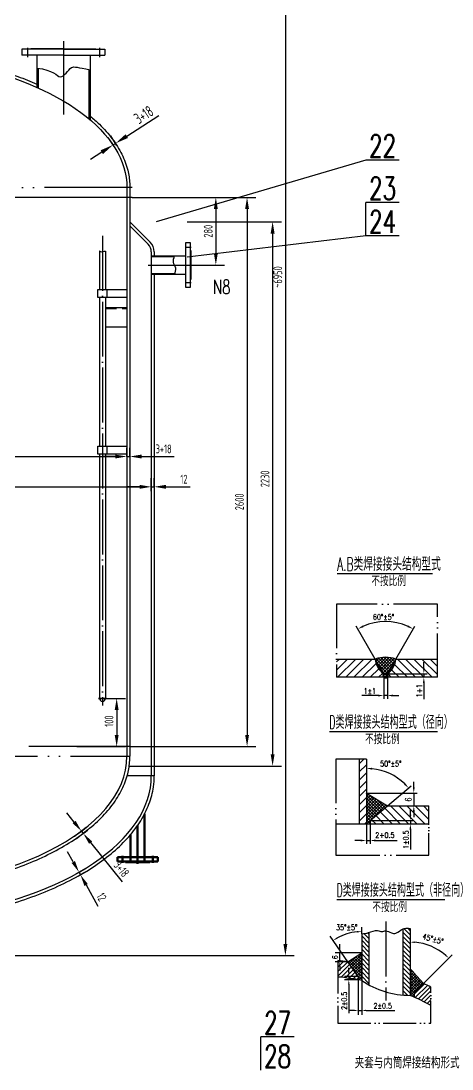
# Model space of a CAD drawing. Header units: millimetres. Extents: x 0 to 7128, y 0 to 10092.
# Drawn here: x 2949 to 4714, y 3464 to 7758 of the extents above; entities that cross this region are included whole.
import ezdxf
from ezdxf.enums import TextEntityAlignment as Align

# ---------------------------------------------------------------- set-up
doc = ezdxf.new("R2010")
doc.units = ezdxf.units.MM
doc.header["$LTSCALE"] = 360
doc.header["$MEASUREMENT"] = 0
for name, pattern in [('ACAD_ISO10W100', [18.7, 12, -3, 0.7, -3]), ('CENTER', [2, 1.25, -0.25, 0.25, -0.25]), ('CENTER1', [0.75, 0.625, -0.0625, 0, -0.0625]), ('CENTER3', [0.375, 0.3125, -0.03125, 0, -0.03125]), ('DIVIDE1', [0.6875, 0.5, -0.0625, 0, -0.0625, 0, -0.0625]), ('DIVIDE2', [0.34375, 0.25, -0.03125, 0, -0.03125, 0, -0.03125]), ('DIVIDEX2', [1.375, 1, -0.125, 0, -0.125, 0, -0.125]), ('HIDDEN2', [0.1875, 0.125, -0.0625])]:
    doc.linetypes.add(name, pattern=pattern)
doc.layers.get('0').update_dxf_attribs({"linetype": 'CONTINUOUS', "lineweight": 25})
doc.layers.get('Defpoints').update_dxf_attribs({"linetype": 'CONTINUOUS'})
doc.layers.add('1轮廓实线层', color=7, linetype='CONTINUOUS')
doc.layers.add('3中心线层', color=1, linetype='CENTER')
for name, color, linetype, lineweight in [('A', 2, 'CONTINUOUS', 50), ('B', 7, 'CONTINUOUS', 25), ('C', 1, 'CENTER', 25), ('C1', 1, 'CENTER1', 25), ('C3', 1, 'CENTER3', 25), ('D', 4, 'DIVIDEX2', 25), ('D1', 4, 'DIVIDE1', 25), ('D2', 4, 'DIVIDE2', 25), ('E2', 3, 'HIDDEN2', 25)]:
    doc.layers.add(name, color=color, linetype=linetype, lineweight=lineweight)
doc.styles.add('HZ', font='ROMANS.SHX', dxfattribs={"width": 0.7, "bigfont": 'hztxt.shx'})
doc.styles.get("Standard").update_dxf_attribs({"font": 'isocp.shx', "width": 0.707, "bigfont": 'hztxt.shx'})
doc.dimstyles.new('STANDARD_WS$0', dxfattribs={"dimtxt": 2.5, "dimasz": 2.5, "dimexe": 1.25, "dimexo": 0.625, "dimtad": 1, "dimdec": 4, "dimdsep": 46, "dimtxsty": 'Standard', "dimcen": 2.5, "dimadec": 0, "dimazin": 0, "dimtfac": 1, "dimtdec": 4, "dimtmove": 0, "dimatfit": 0, "dimfxl": 1, "dimtolj": 1, "dimtzin": 0, "dimarcsym": 0})

# ---------------------------------------------------------------- blocks, each defined once
blk = doc.blocks.new('*D3')
at = {"layer": 'B', "lineweight": -2}
for p, q in [((1182.7, 6055.8), (1182.7, 5937.7)), ((3382.7, 6055.8), (3382.7, 5937.7)), ((1230.7, 5973.7), (3334.7, 5973.7))]:
    blk.add_line(p, q, dxfattribs=at)
at = {"layer": 'B'}
for points in [[(1230.7, 5981.7), (1230.7, 5965.7), (1182.7, 5973.7)], [(3334.7, 5981.7), (3334.7, 5965.7), (3382.7, 5973.7)]]:
    blk.add_solid(points, dxfattribs=at)
at = {"layer": 'Defpoints', "color": 0}
for p in [(1182.7, 6055.8), (3382.7, 6055.8), (3382.7, 5973.7)]:
    blk.add_point(p, dxfattribs=at)
at = {"layer": 'B', "lineweight": -2, "insert": (2554.8, 6004.9), "char_height": 36, "attachment_point": 5}
blk.add_mtext('\\A1;%%C2600', dxfattribs=at)
blk = doc.blocks.new('*D4')
at = {"layer": 'B', "lineweight": -2}
for p, q in [((3334.7, 5973.7), (3286.7, 5973.7)), ((3382.7, 5973.7), (3382.7, 6009.7)), ((3382.7, 5973.7), (3394.7, 5973.7)), ((3394.7, 5973.7), (3394.7, 6009.7)), ((3442.7, 5973.7), (3575.7, 5973.7))]:
    blk.add_line(p, q, dxfattribs=at)
at = {"layer": 'B'}
for points in [[(3334.7, 5981.7), (3334.7, 5965.7), (3382.7, 5973.7)], [(3442.7, 5981.7), (3442.7, 5965.7), (3394.7, 5973.7)]]:
    blk.add_solid(points, dxfattribs=at)
at = {"layer": 'Defpoints', "color": 0}
for p in [(3382.7, 5973.7), (3394.7, 5973.7), (3394.7, 5973.7)]:
    blk.add_point(p, dxfattribs=at)
at = {"layer": 'B', "lineweight": -2, "insert": (3533.2, 6004.9), "char_height": 36, "attachment_point": 5}
blk.add_mtext('\\A1;3+18', dxfattribs=at)
blk = doc.blocks.new('*D5')
at = {"layer": 'B', "lineweight": -2}
for p, q in [((3404.7, 7035.4), (3910.9, 7035.4)), ((3874.9, 6987.4), (3874.9, 4833.4)), ((3394.7, 4785.4), (3910.9, 4785.4))]:
    blk.add_line(p, q, dxfattribs=at)
at = {"layer": 'B'}
for points in [[(3866.9, 6987.4), (3882.9, 6987.4), (3874.9, 7035.4)], [(3866.9, 4833.4), (3882.9, 4833.4), (3874.9, 4785.4)]]:
    blk.add_solid(points, dxfattribs=at)
at = {"layer": 'Defpoints', "color": 0}
for p in [(3404.7, 7035.4), (3394.7, 4785.4), (3874.9, 4785.4)]:
    blk.add_point(p, dxfattribs=at)
at = {"layer": 'B', "lineweight": -2, "insert": (3843.7, 5788), "char_height": 36, "attachment_point": 5, "rotation": 90}
blk.add_mtext('\\A1;2600', dxfattribs=at)
blk = doc.blocks.new('*D6')
at = {"layer": 'B', "lineweight": -2}
for p, q in [((1082.7, 5832.2), (1082.7, 5885.6)), ((3482.7, 5832.2), (3482.7, 5885.6)), ((1130.7, 5849.6), (3434.7, 5849.6))]:
    blk.add_line(p, q, dxfattribs=at)
at = {"layer": 'B'}
for points in [[(1130.7, 5857.6), (1130.7, 5841.6), (1082.7, 5849.6)], [(3434.7, 5857.6), (3434.7, 5841.6), (3482.7, 5849.6)]]:
    blk.add_solid(points, dxfattribs=at)
at = {"layer": 'Defpoints', "color": 0}
for p in [(3482.7, 5849.6), (1082.7, 5832.2), (3482.7, 5832.2)]:
    blk.add_point(p, dxfattribs=at)
at = {"layer": 'B', "lineweight": -2, "insert": (2550.7, 5880.8), "char_height": 36, "attachment_point": 5}
blk.add_mtext('\\A1;%%C2800', dxfattribs=at)
blk = doc.blocks.new('*D7')
at = {"layer": 'B', "lineweight": -2}
for p, q in [((3482.7, 5849.6), (3482.7, 5885.6)), ((3494.7, 5849.6), (3494.7, 5885.6)), ((3434.7, 5849.6), (3386.7, 5849.6)), ((3482.7, 5849.6), (3494.7, 5849.6)), ((3542.7, 5849.6), (3641.6, 5849.6))]:
    blk.add_line(p, q, dxfattribs=at)
at = {"layer": 'B'}
for points in [[(3434.7, 5857.6), (3434.7, 5841.6), (3482.7, 5849.6)], [(3542.7, 5857.6), (3542.7, 5841.6), (3494.7, 5849.6)]]:
    blk.add_solid(points, dxfattribs=at)
at = {"layer": 'Defpoints', "color": 0}
for p in [(3482.7, 5849.6), (3494.7, 5849.6), (3494.7, 5849.6)]:
    blk.add_point(p, dxfattribs=at)
at = {"layer": 'B', "lineweight": -2, "insert": (3616.1, 5880.8), "char_height": 36, "attachment_point": 5}
blk.add_mtext('\\A1;12', dxfattribs=at)
blk = doc.blocks.new('*D19')
at = {"layer": 'B', "lineweight": -2}
for p, q in [((3266.7, 4982.8), (3376.8, 4982.8)), ((3340.8, 4934.8), (3340.8, 4833)), ((3177.8, 4785), (3376.8, 4785))]:
    blk.add_line(p, q, dxfattribs=at)
at = {"layer": 'B'}
for points in [[(3332.8, 4934.8), (3348.8, 4934.8), (3340.8, 4982.8)], [(3332.8, 4833), (3348.8, 4833), (3340.8, 4785)]]:
    blk.add_solid(points, dxfattribs=at)
at = {"layer": 'Defpoints', "color": 0}
for p in [(3266.7, 4982.8), (3177.8, 4785), (3340.8, 4785)]:
    blk.add_point(p, dxfattribs=at)
at = {"layer": 'B', "lineweight": -2, "insert": (3309.6, 4889.7), "char_height": 36, "attachment_point": 5, "rotation": 90}
blk.add_mtext('\\A1;100', dxfattribs=at)
blk = doc.blocks.new('*D20')
at = {"layer": 'B', "lineweight": -2}
for p, q in [((2326, 9486.7), (4067.9, 9486.7)), ((4031.9, 9438.7), (4031.9, 3976.7)), ((1902.7, 3928.7), (4067.9, 3928.7))]:
    blk.add_line(p, q, dxfattribs=at)
at = {"layer": 'B'}
for points in [[(4023.9, 9438.7), (4039.9, 9438.7), (4031.9, 9486.7)], [(4023.9, 3976.7), (4039.9, 3976.7), (4031.9, 3928.7)]]:
    blk.add_solid(points, dxfattribs=at)
at = {"layer": 'Defpoints', "color": 0}
for p in [(2326, 9486.7), (1902.7, 3928.7), (4031.9, 3928.7)]:
    blk.add_point(p, dxfattribs=at)
at = {"layer": 'B', "lineweight": -2, "insert": (4000.7, 6709.2), "char_height": 36, "attachment_point": 5, "rotation": 90}
blk.add_mtext('\\A1;~6950', dxfattribs=at)
blk = doc.blocks.new('*D36')
at = {"layer": 'B', "lineweight": -2}
for p, q in [((3404.7, 7035.4), (3782.9, 7035.4)), ((3746.9, 6987.4), (3746.9, 6806.1)), ((3647.7, 6758.1), (3782.9, 6758.1))]:
    blk.add_line(p, q, dxfattribs=at)
at = {"layer": 'B'}
for points in [[(3738.9, 6987.4), (3754.9, 6987.4), (3746.9, 7035.4)], [(3738.9, 6806.1), (3754.9, 6806.1), (3746.9, 6758.1)]]:
    blk.add_solid(points, dxfattribs=at)
at = {"layer": 'Defpoints', "color": 0}
for p in [(3404.7, 7035.4), (3647.7, 6758.1), (3746.9, 6758.1)]:
    blk.add_point(p, dxfattribs=at)
at = {"layer": 'B', "lineweight": -2, "insert": (3715.7, 6896.8), "char_height": 36, "attachment_point": 5, "rotation": 90}
blk.add_mtext('\\A1;280{}{}', dxfattribs=at)
blk = doc.blocks.new('*D38')
at = {"layer": 'B', "lineweight": -2}
for p, q in [((3629.1, 6935.4), (4015.5, 6935.4)), ((3979.5, 6887.4), (3979.5, 4753.4)), ((3494.7, 4705.4), (4015.5, 4705.4))]:
    blk.add_line(p, q, dxfattribs=at)
at = {"layer": 'B'}
for points in [[(3971.5, 6887.4), (3987.5, 6887.4), (3979.5, 6935.4)], [(3971.5, 4753.4), (3987.5, 4753.4), (3979.5, 4705.4)]]:
    blk.add_solid(points, dxfattribs=at)
at = {"layer": 'Defpoints', "color": 0}
for p in [(3629.1, 6935.4), (3494.7, 4705.4), (3979.5, 4705.4)]:
    blk.add_point(p, dxfattribs=at)
at = {"layer": 'B', "lineweight": -2, "insert": (3948.3, 5882.1), "char_height": 36, "attachment_point": 5, "rotation": 90}
blk.add_mtext('\\A1;2230', dxfattribs=at)
blk = doc.blocks.new('*D44')
at = {"layer": 'B', "lineweight": -2}
for p, q in [((3382.1, 7286.5), (3513.6, 7370.8)), ((3330.1, 7243.5), (3306.3, 7280.6)), ((3340.2, 7250), (3316.4, 7287.1)), ((3279.5, 7220.6), (3233.2, 7190.9)), ((3325.8, 7250.3), (3335.9, 7256.8))]:
    blk.add_line(p, q, dxfattribs=at)
at = {"layer": 'B'}
for points in [[(3377.2, 7294.2), (3387.1, 7278.8), (3335.9, 7256.8)], [(3274.5, 7228.3), (3284.4, 7212.9), (3325.8, 7250.3)]]:
    blk.add_solid(points, dxfattribs=at)
at = {"layer": 'Defpoints', "color": 0}
for p in [(3330.1, 7243.5), (3335.9, 7256.8), (3340.2, 7250)]:
    blk.add_point(p, dxfattribs=at)
at = {"layer": 'B', "lineweight": -2, "insert": (3451.5, 7374), "char_height": 46, "attachment_point": 5, "rotation": 32.6954}
blk.add_mtext('\\A1;3+18', dxfattribs=at)
blk = doc.blocks.new('*D45')
at = {"layer": 'B', "lineweight": -2}
for p, q in [((3166.5, 4476.2), (3136.5, 4513.7)), ((3215.4, 4453.9), (3168.3, 4416.2)), ((3222.9, 4444.5), (3175.8, 4406.8)), ((3196.4, 4438.7), (3203.9, 4429.3)), ((3233.9, 4391.8), (3362.6, 4230.9))]:
    blk.add_line(p, q, dxfattribs=at)
at = {"layer": 'B'}
for points in [[(3172.7, 4481.2), (3160.2, 4471.2), (3196.4, 4438.7)], [(3240.2, 4396.8), (3227.7, 4386.8), (3203.9, 4429.3)]]:
    blk.add_solid(points, dxfattribs=at)
at = {"layer": 'Defpoints', "color": 0}
for p in [(3203.9, 4429.3), (3215.4, 4453.9), (3222.9, 4444.5)]:
    blk.add_point(p, dxfattribs=at)
at = {"layer": 'B', "lineweight": -2, "insert": (3360.4, 4283.6), "char_height": 36, "attachment_point": 5, "rotation": 308.6504}
blk.add_mtext('\\A1;3+18', dxfattribs=at)
blk = doc.blocks.new('*D46')
at = {"layer": 'B', "lineweight": -2}
for p, q in [((3163, 4312.5), (3139.6, 4354.4)), ((3176.8, 4265.3), (3217.8, 4288.2)), ((3182.7, 4254.8), (3223.7, 4277.7)), ((3186.4, 4270.6), (3192.2, 4260.1)), ((3215.7, 4218.2), (3263.8, 4131.9))]:
    blk.add_line(p, q, dxfattribs=at)
at = {"layer": 'B'}
for points in [[(3170, 4316.4), (3156, 4308.6), (3186.4, 4270.6)], [(3222.6, 4222.1), (3208.7, 4214.3), (3192.2, 4260.1)]]:
    blk.add_solid(points, dxfattribs=at)
at = {"layer": 'Defpoints', "color": 0}
for p in [(3176.8, 4265.3), (3182.7, 4254.8), (3192.2, 4260.1)]:
    blk.add_point(p, dxfattribs=at)
at = {"layer": 'B', "lineweight": -2, "insert": (3278.7, 4169.3), "char_height": 36, "attachment_point": 5, "rotation": 299.1855}
blk.add_mtext('\\A1;12', dxfattribs=at)

msp = doc.modelspace()

# ---------------------------------------------------------------- hatches: boundary and pattern name
at = {"layer": 'B', "lineweight": -2}
h = msp.add_hatch(dxfattribs=at)
h.set_pattern_fill('ANSI31', color=0, scale=104, angle=90, style=0)
h.set_pattern_definition([(135, (2264.077, 3406.093), (-9.19239, -9.19239), [])])
edge = h.paths.add_edge_path()
edge.add_arc((4540.831, 4111.276), 345.361, 235.325894, 241.170449)
edge.add_line((4374.296, 3808.72), (4374.296, 4023.826))
edge.add_spline(control_points=[(4374.296, 4023.826), (4373.616, 4023.613), (4363.665, 4020.587), (4353.667, 4019.318), (4344.352, 4018.135)], knot_values=[0, 0, 0, 0, 1.59965618, 23.41605251, 23.41605251, 23.41605251, 23.41605251], degree=3, periodic=0)
edge.add_line((4344.352, 4018.135), (4344.352, 3827.251))
edge = h.paths.add_edge_path()
edge.add_spline(control_points=[(4542.926, 4040.301), (4538.753, 4040.605), (4529.015, 4041.01), (4518.671, 4040.324), (4513.291, 4038.173), (4512.982, 4038.044)], knot_values=[135.92297901, 135.92297901, 135.92297901, 135.92297901, 145.58237761, 158.31802621, 159.09872056, 159.09872056, 159.09872056, 159.09872056], degree=3, periodic=0)
edge.add_line((4512.982, 4038.044), (4512.982, 3767.04))
edge.add_arc((4540.831, 4111.276), 345.361, 265.374828, 270.34753)
edge.add_line((4542.926, 3765.921), (4542.926, 4040.301))
h = msp.add_hatch(dxfattribs=at)
h.set_pattern_fill('ANSI31', color=0, scale=104, style=0)
h.set_pattern_definition([(45, (2264.077, 3406.093), (-9.19239, 9.19239), [])])
h.paths.add_polyline_path([(4247.17, 3841.163, -0.0216416), (4330.648, 3829.822), (4330.648, 3843.046), (4287.986, 3903.975, 0.00986241), (4247.17, 3908.299)])
h.paths.add_polyline_path([(4558.914, 3776.192), (4558.914, 3758.868, -0.01992986), (4628.288, 3724.126), (4628.288, 3799.767, 0.00823325), (4597.472, 3814.75)])
h = msp.add_hatch(dxfattribs=at)
h.set_pattern_fill('ANSI37', color=0, scale=65, style=0)
h.set_pattern_definition([(45, (2264.077, 3406.093), (-5.745243, 5.745243), []), (135, (2264.077, 3406.093), (-5.745243, -5.745243), [])])
h.paths.add_polyline_path([(4330.648, 3843.046), (4330.648, 3829.822, -0.00358022), (4344.352, 3827.251), (4344.352, 3939.849), (4287.986, 3903.975)])
h.paths.add_polyline_path([(4542.926, 3765.921, -0.00448703), (4558.914, 3758.868), (4558.914, 3776.192), (4597.472, 3814.75), (4542.926, 3874.802)])

# ---------------------------------------------------------------- linework, layer by layer
at = {"color": 0, "linetype": 'ByBlock', "lineweight": -2}
for p, q in [((4400.052, 5143.8), (4321.832, 5279.281)), ((4484.052, 5143.8), (4562.272, 5279.281)), ((4599.025, 5107.36), (4599.025, 5130.719)), ((4434.577, 5069.051), (4434.577, 4980.287)), ((4449.527, 5084.001), (4613.041, 5084.001)), ((4449.527, 5069.051), (4449.527, 4980.287)), ((4599.025, 5069.051), (4585.01, 5069.051)), ((4599.025, 5084.001), (4599.025, 5069.051)), ((4599.025, 5045.692), (4599.025, 4979.353)), ((4411.218, 4994.302), (4344.879, 4994.302)), ((4449.527, 4994.302), (4434.577, 4994.302)), ((4472.886, 4994.302), (4496.245, 4994.302)), ((4557.817, 4618.128), (4557.817, 4641.487)), ((4363.695, 4594.769), (4571.832, 4594.769)), ((4449.91, 4542.445), (4547.362, 4624.217)), ((4557.817, 4594.769), (4557.817, 4542.445)), ((4449.91, 4542.445), (4571.832, 4542.445)), ((4543.866, 4506.005), (4543.866, 4529.364)), ((4557.817, 4519.086), (4557.817, 4495.727)), ((4363.695, 4467.696), (4363.695, 4386.406)), ((4378.644, 4482.646), (4554.303, 4482.646)), ((4378.644, 4467.696), (4378.644, 4386.406)), ((4540.375, 4467.696), (4516.152, 4467.696)), ((4543.866, 4482.646), (4543.866, 4467.696)), ((4543.866, 4444.337), (4543.866, 4363.507)), ((4340.336, 4400.422), (4316.976, 4400.422)), ((4363.695, 4400.422), (4378.644, 4400.422)), ((4402.003, 4400.422), (4489.293, 4400.422)), ((4344.352, 4018.135), (4344.352, 4045.991)), ((4254.273, 3957.849), (4254.273, 3975.849)), ((4344.352, 3939.849), (4236.273, 3939.849)), ((4254.273, 3903.985), (4254.273, 3939.849)), ((4597.472, 3814.75), (4714.498, 3931.776)), ((4287.905, 3903.985), (4236.273, 3903.985)), ((4254.273, 3885.985), (4254.273, 3867.985)), ((4291.605, 3861.046), (4291.605, 3879.046)), ((4330.648, 3843.046), (4273.605, 3843.046)), ((4330.648, 3829.822), (4273.605, 3829.822)), ((4291.605, 3843.046), (4291.605, 3829.822)), ((4330.648, 3829.822), (4330.648, 3686.113)), ((4344.352, 3829.822), (4344.352, 3686.113)), ((4291.605, 3811.822), (4291.605, 3693.488)), ((4312.648, 3704.113), (4294.648, 3704.113)), ((4330.648, 3704.113), (4344.352, 3704.113)), ((4362.352, 3704.113), (4480.686, 3704.113))]:
    msp.add_line(p, q, dxfattribs=at)
at = {"color": 0, "lineweight": -2}
for p, q in [((4241.366, 5098.59), (4286.575, 5143.8)), ((4241.366, 5132.154), (4253.012, 5143.8)), ((4245.39, 5069.051), (4320.139, 5143.8)), ((4278.953, 5069.051), (4353.702, 5143.8)), ((4312.516, 5069.051), (4387.265, 5143.8)), ((4346.079, 5069.051), (4403.212, 5126.183)), ((4531.867, 5069.051), (4479.343, 5121.575)), ((4565.43, 5069.051), (4490.681, 5143.8)), ((4598.993, 5069.051), (4524.244, 5143.8)), ((4632.557, 5069.051), (4557.808, 5143.8)), ((4654.836, 5080.335), (4591.371, 5143.8)), ((4654.836, 5113.898), (4624.934, 5143.8)), ((4379.643, 5069.051), (4414.253, 5103.662)), ((4413.206, 5069.051), (4430.814, 5086.66)), ((4464.74, 5069.051), (4449.624, 5084.168)), ((4498.304, 5069.051), (4467.202, 5100.153)), ((4333.795, 4714.688), (4352.965, 4733.859)), ((4333.795, 4681.125), (4363.695, 4711.025)), ((4333.795, 4647.562), (4363.695, 4677.462)), ((4333.795, 4613.999), (4363.695, 4643.898)), ((4333.795, 4580.435), (4363.695, 4610.335)), ((4333.795, 4546.872), (4363.695, 4576.772)), ((4333.795, 4513.309), (4363.695, 4543.209)), ((4333.795, 4479.746), (4363.695, 4509.645)), ((4378.644, 4482.646), (4449.91, 4542.445)), ((4470.377, 4467.696), (4420.395, 4517.678)), ((4503.941, 4467.696), (4438.645, 4532.992)), ((4537.504, 4467.696), (4462.755, 4542.445)), ((4571.067, 4467.696), (4496.318, 4542.445)), ((4604.63, 4467.696), (4529.881, 4542.445)), ((4619.609, 4486.28), (4563.445, 4542.445)), ((4619.609, 4519.843), (4597.008, 4542.445)), ((4355.308, 4467.696), (4363.695, 4476.082)), ((4403.251, 4467.696), (4383.895, 4487.052)), ((4436.814, 4467.696), (4402.145, 4502.365))]:
    msp.add_line(p, q, dxfattribs=at)
at = {"color": 0, "linetype": 'ByBlock', "lineweight": -2}
for centre, radius, start, end in [((4442.052, 5071.054), 226.424, 65.913538, 114.086462), ((4363.695, 4470.101), 225.746, 45.931328, 84.068672), ((4344.352, 3823.475), 203.796, 95.264835, 119.735165), ((4542.926, 3760.204), 223.92, 49.791405, 85.208595)]:
    msp.add_arc(centre, radius, start, end, dxfattribs=at)
for points in [[(4351.415, 5274.296), (4347.875, 5281.231), (4328.84, 5267.143)], [(4536.23, 5281.231), (4532.689, 5274.296), (4555.265, 5267.143)], [(4595.132, 5107.36), (4602.918, 5107.36), (4599.025, 5084.001)], [(4595.132, 5045.692), (4602.918, 5045.692), (4599.025, 5069.051)], [(4411.218, 4998.196), (4411.218, 4990.409), (4434.577, 4994.302)], [(4472.886, 4998.196), (4472.886, 4990.409), (4449.527, 4994.302)], [(4386.821, 4690.751), (4387.224, 4698.526), (4363.695, 4695.847)], [(4523.554, 4634.955), (4517.856, 4629.648), (4536.626, 4615.208)], [(4553.924, 4618.128), (4561.71, 4618.128), (4557.817, 4594.769)], [(4553.924, 4519.086), (4561.71, 4519.086), (4557.817, 4542.445)], [(4539.972, 4506.005), (4547.759, 4506.005), (4543.866, 4482.646)], [(4539.972, 4444.337), (4547.759, 4444.337), (4543.866, 4467.696)], [(4340.336, 4404.315), (4340.336, 4396.529), (4363.695, 4400.422)], [(4402.003, 4404.315), (4402.003, 4396.529), (4378.644, 4400.422)], [(4244.941, 3997.801), (4241.601, 4003.072), (4227.46, 3990.415)], [(4325.509, 4029.528), (4325.796, 4023.295), (4344.352, 4027.271)], [(4251.273, 3957.849), (4257.273, 3957.849), (4254.273, 3939.849)], [(4561.499, 3980.224), (4561.76, 3986.458), (4542.926, 3984.123)], [(4689.594, 3933.507), (4685.37, 3928.915), (4701.261, 3918.539)], [(4251.273, 3885.985), (4257.273, 3885.985), (4254.273, 3903.985)], [(4288.605, 3861.046), (4294.605, 3861.046), (4291.605, 3843.046)], [(4288.605, 3811.822), (4294.605, 3811.822), (4291.605, 3829.822)], [(4312.648, 3707.113), (4312.648, 3701.113), (4330.648, 3704.113)], [(4362.352, 3707.113), (4362.352, 3701.113), (4344.352, 3704.113)]]:
    msp.add_solid(points, dxfattribs=at)
at = {"layer": '1轮廓实线层', "color": 0, "lineweight": -2}
msp.add_open_spline([(3013.218, 7564.667), (3081.105, 7559.073), (3111.25, 7500.194), (3153.179, 7581.991), (3179.847, 7567.354), (3232.218, 7558.542)], degree=3, knots=[25.97300408, 25.97300408, 25.97300408, 25.97300408, 70.52911012, 119.21817751, 157.23470615, 157.23470615, 157.23470615, 157.23470615], dxfattribs=at)
at = {"layer": '3中心线层', "color": 0, "lineweight": -2}
for p, q in [((2975.218, 7647.571), (2975.218, 7610.047)), ((3122.718, 7675.765), (3122.718, 7375.487)), ((3270.218, 7647.571), (3270.218, 7610.047))]:
    msp.add_line(p, q, dxfattribs=at)
at = {"layer": 'A', "color": 0, "lineweight": -2}
for p, q in [((2989.718, 7644.459), (2989.718, 7642.459)), ((3122.718, 7644.459), (2989.718, 7644.459)), ((3122.718, 7644.459), (2989.718, 7644.459)), ((3122.718, 7644.459), (3255.718, 7644.459)), ((3255.718, 7644.459), (3255.718, 7642.459)), ((2952.718, 7642.459), (2952.718, 7618.459)), ((3122.718, 7642.459), (2952.718, 7642.459)), ((3122.718, 7618.459), (2952.718, 7618.459)), ((3013.218, 7618.459), (3013.218, 7486.651)), ((3122.718, 7642.459), (3292.718, 7642.459)), ((3122.718, 7618.459), (3292.718, 7618.459)), ((3232.218, 7618.459), (3232.218, 7353.134)), ((3292.718, 7642.459), (3292.718, 7618.459)), ((3019.218, 7564.167), (3019.218, 7483.967)), ((3226.218, 7559.571), (3226.218, 7358.2)), ((3382.718, 7075.442), (3382.718, 6972.94)), ((3394.718, 7075.442), (3394.718, 6972.94)), ((3404.718, 7035.442), (2347.718, 7035.442)), ((3382.718, 6972.94), (3382.718, 4745.442)), ((3394.718, 6972.94), (3394.718, 4745.442)), ((3394.718, 6935.442), (3478.023, 6852.137)), ((3394.718, 6918.472), (3469.538, 6843.652)), ((3624.718, 6850.632), (3641.718, 6850.632)), ((3624.718, 6665.632), (3624.718, 6850.632)), ((3641.718, 6850.632), (3641.718, 6665.632)), ((3270.218, 6816.148), (3270.218, 6658.019)), ((3295.218, 6814.779), (3295.218, 6658.019)), ((3482.718, 6811.832), (3482.718, 6299.053)), ((3482.718, 6796.132), (3624.718, 6796.132)), ((3482.718, 6792.632), (3576.888, 6792.632)), ((3494.718, 6811.832), (3494.718, 6796.132)), ((3641.718, 6817.132), (3644.718, 6817.132)), ((3644.718, 6817.132), (3644.718, 6699.132)), ((3482.718, 6723.632), (3579.246, 6723.632)), ((3624.718, 6720.132), (3482.718, 6720.132)), ((3494.718, 6720.132), (3494.718, 6403.442)), ((3644.718, 6699.132), (3641.718, 6699.132)), ((3264.083, 6658.019), (3382.718, 6658.019)), ((3264.083, 6625.275), (3264.083, 6658.019)), ((3300.248, 6658.019), (3300.248, 6625.275)), ((3382.718, 6658.019), (3382.718, 6625.275)), ((3641.718, 6665.632), (3624.718, 6665.632)), ((3382.718, 6625.275), (3264.083, 6625.275)), ((3270.218, 6625.275), (3270.218, 6016.472)), ((3295.218, 6625.275), (3295.218, 6016.472)), ((3295.218, 6584.94), (3382.718, 6584.94)), ((3295.218, 6504.94), (3382.718, 6504.94)), ((3494.718, 6403.442), (3494.718, 6299.053)), ((3482.718, 6299.053), (3482.718, 5649.053)), ((3494.718, 6299.053), (3494.718, 5753.442)), ((3264.083, 6016.472), (3382.718, 6016.472)), ((3264.083, 5983.728), (3264.083, 6016.472)), ((3300.248, 6016.472), (3300.248, 5983.728)), ((3382.718, 6016.472), (3382.718, 5983.728)), ((3382.718, 5983.728), (3264.083, 5983.728)), ((3270.218, 5983.728), (3270.218, 4982.81)), ((3295.218, 5983.728), (3295.218, 4982.81)), ((3494.718, 5753.442), (3494.718, 4665.442)), ((3482.718, 5649.053), (3482.718, 4665.442)), ((4244.219, 5494.582), (4634.019, 5494.582)), ((4241.366, 5143.8), (4400.052, 5143.8)), ((4434.577, 5084.001), (4400.052, 5143.8)), ((4449.527, 5084.001), (4484.052, 5143.8)), ((4484.052, 5143.8), (4654.836, 5143.8)), ((4654.836, 5069.051), (4241.366, 5069.051)), ((4434.577, 5084.001), (4434.577, 5069.051)), ((4449.527, 5084.001), (4449.527, 5069.051)), ((4212.271, 4846.944), (4655.455, 4846.944)), ((3394.718, 4785.442), (2980.468, 4785.442)), ((4333.795, 4733.859), (4333.795, 4467.696)), ((4363.695, 4733.859), (4363.695, 4467.696)), ((3392.043, 4705.442), (3494.718, 4705.442)), ((4363.695, 4594.769), (4449.91, 4542.445)), ((4449.91, 4542.445), (4619.609, 4542.445)), ((4619.609, 4467.696), (4238.492, 4467.696)), ((4378.644, 4482.646), (4378.644, 4467.696)), ((4242.023, 4158.798), (4685.206, 4158.798)), ((4512.982, 4038.044), (4512.982, 3767.04)), ((4542.926, 4040.301), (4542.926, 3765.921)), ((4344.352, 4018.135), (4344.352, 3827.251)), ((4374.296, 4023.826), (4374.296, 3808.72)), ((4287.986, 3903.975), (4344.352, 3939.849)), ((4330.648, 3843.046), (4287.986, 3903.975)), ((4597.472, 3814.75), (4542.926, 3874.802)), ((4330.648, 3843.046), (4330.648, 3829.822)), ((4597.472, 3814.75), (4558.914, 3776.192)), ((4558.914, 3776.192), (4558.914, 3758.868))]:
    msp.add_line(p, q, dxfattribs=at)
at = {"layer": 'A'}
for p, q in [((3455.021, 4509.446), (3455.021, 4312.279)), ((3398.021, 4425.071), (3398.021, 4312.279)), ((3426.521, 4462.279), (3426.521, 4312.279)), ((3344.021, 4332.279), (3344.021, 4314.279)), ((3344.021, 4332.279), (3509.021, 4332.279)), ((3344.021, 4314.279), (3509.021, 4314.279)), ((3377.021, 4314.279), (3377.021, 4312.279)), ((3377.021, 4312.279), (3476.021, 4312.279)), ((3476.021, 4312.279), (3476.021, 4314.279)), ((3509.021, 4332.279), (3509.021, 4314.279))]:
    msp.add_line(p, q, dxfattribs=at)
at = {"layer": 'A', "color": 1, "linetype": 'ACAD_ISO10W100'}
for p, q in [((3364.021, 4337.279), (3364.021, 4309.279)), ((3426.521, 4338.279), (3426.521, 4304.279)), ((3489.021, 4337.279), (3489.021, 4309.279))]:
    msp.add_line(p, q, dxfattribs=at)
at = {"layer": 'A', "color": 0, "lineweight": -2}
for centre, radius, start, end in [((3437.718, 6811.832), 45, 0, 45), ((3437.718, 6811.832), 57, 0, 45), ((4442.052, 5029.543), 121.732, 69.817022, 110.182978), ((3282.718, 4982.81), 12.5, 180, 0), ((4157.963, 2871.619), 1040.511, 82.821559, 85.081785), ((4157.963, 2871.619), 973.638, 78.963428, 84.743066), ((4540.831, 4111.276), 345.361, 235.325894, 270.34753), ((4157.963, 2871.619), 1040.511, 63.127119, 65.013998), ((4157.963, 2871.619), 973.638, 61.114668, 66.709996)]:
    msp.add_arc(centre, radius, start, end, dxfattribs=at)
at = {"layer": 'A', "color": 0, "lineweight": -2, "extrusion": (0, 0, -1)}
msp.add_ellipse((2282.718, 7075.442), major_axis=(-1100, 0), ratio=0.5, start_param=1.95413441, end_param=3.14159265, dxfattribs=at)
at = {"layer": 'A', "color": 0, "lineweight": -2}
for centre, major_axis, start_param in [((2282.718, 4745.442), (-1100, 0), 0), ((2282.718, 4665.442), (-1200, 0), 1.86430018)]:
    msp.add_ellipse(centre, major_axis=major_axis, ratio=0.5, start_param=start_param, end_param=3.14159265, dxfattribs=at)
for points, knots in [([(2614.218, 7612.02), (2647.351, 7606.816), (2680.001, 7600.832), (2751.625, 7585.754), (2790.267, 7576.261), (2865.121, 7555.084), (2901.332, 7543.4), (2962.683, 7520.971), (2988.426, 7510.649), (3013.218, 7499.768)], [1.875144256, 1.875144256, 1.875144256, 1.875144256, 1.969291914, 1.969291914, 2.085713829, 2.085713829, 2.202135743, 2.202135743, 2.291224681, 2.291224681, 2.291224681, 2.291224681]), ([(3232.218, 7368.817), (3245.546, 7357.772), (3258.13, 7346.481), (3289.823, 7315.574), (3307.504, 7295.549), (3338.183, 7254.466), (3351.181, 7233.407), (3372.253, 7190.524), (3380.327, 7168.699), (3390.365, 7128.596), (3393.169, 7110.391), (3394.556, 7086.583), (3394.718, 7081.013), (3394.718, 7075.442)], [2.598706593, 2.598706593, 2.598706593, 2.598706593, 2.667823401, 2.667823401, 2.784245315, 2.784245315, 2.90066723, 2.90066723, 3.017089144, 3.017089144, 3.112479736, 3.112479736, 3.141592654, 3.141592654, 3.141592654, 3.141592654]), ([(1170.718, 4745.442), (1170.718, 4731.222), (1171.776, 4717.002), (1175.995, 4688.67), (1179.156, 4674.557), (1187.548, 4646.537), (1192.778, 4632.631), (1208.792, 4597.315), (1221.045, 4576.119), (1250.274, 4534.724), (1267.249, 4514.524), (1305.656, 4475.353), (1327.086, 4456.382), (1374.101, 4419.887), (1399.685, 4402.362), (1454.661, 4368.965), (1484.053, 4353.093), (1546.255, 4323.192), (1579.065, 4309.164), (1647.667, 4283.126), (1683.46, 4271.116), (1757.552, 4249.266), (1795.852, 4239.427), (1874.449, 4222.044), (1914.746, 4214.501), (1996.801, 4201.808), (2038.558, 4196.658), (2122.974, 4188.82), (2165.633, 4186.131), (2251.284, 4183.249), (2294.275, 4183.056), (2380.014, 4185.168), (2422.761, 4187.474), (2507.443, 4194.552), (2549.376, 4199.326), (2631.867, 4211.279), (2672.425, 4218.458), (2751.625, 4235.131), (2790.267, 4244.624), (2865.121, 4265.801), (2901.332, 4277.485), (2970.843, 4302.897), (3004.142, 4316.625), (3067.388, 4345.953), (3097.334, 4361.553), (3153.475, 4394.435), (3179.67, 4411.718), (3227.957, 4447.762), (3250.05, 4466.524), (3289.823, 4505.311), (3307.504, 4525.336), (3338.183, 4566.419), (3351.181, 4587.478), (3372.253, 4630.361), (3380.327, 4652.186), (3390.365, 4692.289), (3393.169, 4710.494), (3394.556, 4734.302), (3394.718, 4739.872), (3394.718, 4745.442)], [0, 0, 0, 0, 0.07432107, 0.07432107, 0.14864213, 0.14864213, 0.2229632, 0.2229632, 0.33938511, 0.33938511, 0.45580703, 0.45580703, 0.57222894, 0.57222894, 0.68865086, 0.68865086, 0.80507277, 0.80507277, 0.92149468, 0.92149468, 1.0379166, 1.0379166, 1.15433851, 1.15433851, 1.27076043, 1.27076043, 1.38718234, 1.38718234, 1.50360426, 1.50360426, 1.62002617, 1.62002617, 1.73644809, 1.73644809, 1.85287, 1.85287, 1.96929191, 1.96929191, 2.08571383, 2.08571383, 2.20213574, 2.20213574, 2.31855766, 2.31855766, 2.43497957, 2.43497957, 2.55140149, 2.55140149, 2.6678234, 2.6678234, 2.78424532, 2.78424532, 2.90066723, 2.90066723, 3.01708914, 3.01708914, 3.11247974, 3.11247974, 3.14159265, 3.14159265, 3.14159265, 3.14159265]), ([(2691.218, 4089.084), (2696.093, 4089.961), (2700.958, 4090.854), (2748.751, 4099.804), (2790.785, 4109.072), (2872.504, 4129.947), (2912.188, 4141.554), (2988.701, 4166.965), (3025.529, 4180.768), (3095.86, 4210.405), (3129.363, 4226.237), (3192.617, 4259.744), (3222.368, 4277.418), (3277.737, 4314.403), (3303.356, 4333.713), (3350.125, 4373.753), (3371.276, 4394.483), (3408.817, 4437.13), (3425.208, 4459.048), (3452.97, 4503.819), (3464.342, 4526.674), (3481.848, 4573.017), (3487.981, 4596.507), (3493.617, 4635.198), (3494.718, 4650.32), (3494.718, 4665.442)], [1.91627338, 1.91627338, 1.91627338, 1.91627338, 1.92915447, 1.92915447, 2.04312799, 2.04312799, 2.15710151, 2.15710151, 2.27107502, 2.27107502, 2.38504854, 2.38504854, 2.49902206, 2.49902206, 2.61299558, 2.61299558, 2.7269691, 2.7269691, 2.84094261, 2.84094261, 2.95491613, 2.95491613, 3.06888965, 3.06888965, 3.14159265, 3.14159265, 3.14159265, 3.14159265])]:
    msp.add_open_spline(points, degree=3, knots=knots, dxfattribs=at)
at = {"layer": 'B', "color": 0, "lineweight": -2}
for p, q in [((4361.504, 7188.36), (3502.758, 6934.94)), ((4498.304, 7188.36), (4361.504, 7188.36)), ((4498.304, 7014.854), (4361.504, 7014.854)), ((4361.504, 6878.054), (4361.504, 7014.854)), ((4361.504, 6878.054), (3629.959, 6790.445)), ((4498.304, 6878.054), (4361.504, 6878.054)), ((4400.125, 5143.674), (4400.366, 5143.915)), ((4450.183, 5085.137), (4401.281, 5134.039)), ((4401.582, 5132.544), (4417.891, 5148.853)), ((4457.684, 5090.222), (4403.049, 5144.857)), ((4404.346, 5122.722), (4432.525, 5150.902)), ((4451.356, 5071.378), (4407.399, 5115.335)), ((4408.102, 5113.892), (4445.438, 5151.228)), ((4412.71, 5105.914), (4457.133, 5150.337)), ((4464.041, 5096.451), (4412.787, 5147.705)), ((4418.09, 5098.707), (4467.885, 5148.503)), ((4469.67, 5103.408), (4423.262, 5149.816)), ((4424.203, 5092.235), (4477.859, 5145.89)), ((4431.585, 5074.444), (4479.701, 5122.56)), ((4432.373, 5087.819), (4483.613, 5139.058)), ((4474.544, 5111.121), (4434.617, 5151.048)), ((4478.598, 5119.653), (4447.08, 5151.171)), ((4481.717, 5129.12), (4461.054, 5149.783)), ((4482.431, 5140.992), (4477.39, 5146.033)), ((4443.286, 5066.862), (4431.577, 5078.57)), ((4437.368, 5067.64), (4451.373, 5081.646)), ((4363.695, 4593.252), (4364.638, 4594.196)), ((4363.695, 4580.666), (4372.471, 4589.443)), ((4426.763, 4523.022), (4363.695, 4586.09)), ((4363.695, 4568.08), (4380.304, 4584.689)), ((4363.695, 4555.494), (4388.136, 4579.935)), ((4363.695, 4542.908), (4395.969, 4575.182)), ((4419.919, 4517.279), (4363.695, 4573.504)), ((4363.695, 4530.321), (4403.801, 4570.428)), ((4363.695, 4517.735), (4411.634, 4565.675)), ((4363.695, 4505.149), (4419.467, 4560.921)), ((4413.075, 4511.537), (4363.695, 4560.917)), ((4363.695, 4492.563), (4427.299, 4556.167)), ((4433.606, 4528.764), (4373.633, 4588.737)), ((4440.45, 4534.507), (4405.651, 4569.306)), ((4363.695, 4479.977), (4435.132, 4551.414)), ((4406.232, 4505.794), (4363.695, 4548.331)), ((4399.388, 4500.051), (4363.695, 4535.745)), ((4392.544, 4494.309), (4363.695, 4523.159)), ((4385.701, 4488.566), (4363.695, 4510.572)), ((4380.543, 4484.239), (4442.964, 4546.66)), ((4447.294, 4540.249), (4437.669, 4549.874)), ((4378.857, 4482.824), (4363.695, 4497.986)), ((4378.644, 4470.45), (4363.695, 4485.4)), ((4368.813, 4467.696), (4363.695, 4472.814)), ((4364, 4467.696), (4378.644, 4482.34)), ((4376.586, 4467.696), (4378.644, 4469.754)), ((4287.986, 3903.975), (4215.256, 4007.843)), ((4068.27, 3595.598), (3931.47, 3595.598)), ((3931.47, 3458.798), (3931.47, 3595.598))]:
    msp.add_line(p, q, dxfattribs=at)
for centre, radius, start, end in [((4477.37, 5148.573), 77.465, 183.532617, 236.467383), ((4406.735, 5148.573), 77.465, 303.532617, 356.467383), ((4441.692, 5076.526), 10.32, 133.586782, 226.413218), ((4442.052, 5101.42), 18.955, 246.774687, 293.225313), ((4442.052, 5080.369), 13.564, 236.557584, 303.442416), ((4442.412, 5076.526), 10.32, 313.586782, 46.413218)]:
    msp.add_arc(centre, radius, start, end, dxfattribs=at)
for points in [[(3270.218, 6816.148), (3277.792, 6812.932), (3289.416, 6814.779), (3295.218, 6814.779)], [(3578.051, 6720.132), (3582.548, 6745.638), (3573.69, 6769.976), (3578.051, 6796.132)]]:
    msp.add_spline(points, degree=3, dxfattribs=at)
msp.add_open_spline([(4344.352, 4018.135), (4353.667, 4019.318), (4375.576, 4022.099), (4403.087, 4036.329), (4426.349, 4025.436), (4445.919, 4033.696), (4463.272, 4020.762), (4490.904, 4018.027), (4507.302, 4039.571), (4529.015, 4041.01), (4538.753, 4040.605), (4542.926, 4040.301)], degree=3, knots=[0, 0, 0, 0, 21.81639634, 51.31475234, 65.09028391, 76.93508964, 96.01610083, 110.45311075, 136.70367335, 149.43932196, 159.09872056, 159.09872056, 159.09872056, 159.09872056], dxfattribs=at)
at = {"layer": 'C', "color": 0, "lineweight": -2, "ltscale": 2}
for p, q in [((3645.918, 6830.632), (3622.918, 6830.632)), ((3645.918, 6685.632), (3622.918, 6685.632))]:
    msp.add_line(p, q, dxfattribs=at)
at = {"layer": 'C', "color": 0, "lineweight": -2, "ltscale": 4}
msp.add_line((3470.376, 6758.132), (3647.718, 6758.132), dxfattribs=at)
at = {"layer": 'C1', "color": 0, "lineweight": -2}
for p, q in [((3282.718, 6878.234), (3282.718, 4953.021)), ((4443.639, 4068.833), (4443.639, 3744.777))]:
    msp.add_line(p, q, dxfattribs=at)
at = {"layer": 'C3', "color": 0, "lineweight": -2}
msp.add_line((3298.714, 4982.81), (3266.721, 4982.81), dxfattribs=at)
at = {"layer": 'D', "color": 0, "lineweight": -2}
for p, q in [((3404.718, 7075.442), (2347.718, 7075.442)), ((1170.718, 4745.442), (3394.718, 4745.442)), ((3494.718, 4665.442), (3383.979, 4665.442))]:
    msp.add_line(p, q, dxfattribs=at)
at = {"layer": 'D1', "color": 0, "lineweight": -2}
for p, q in [((4654.836, 5368.97), (4241.366, 5368.97)), ((4241.366, 5368.97), (4241.366, 5069.051)), ((4654.836, 5069.051), (4654.836, 5368.97)), ((4238.492, 4733.859), (4238.492, 4340.623)), ((4363.695, 4733.859), (4238.492, 4733.859)), ((4238.492, 4340.623), (4619.609, 4340.623))]:
    msp.add_line(p, q, dxfattribs=at)
at = {"layer": 'D2', "color": 0, "lineweight": -2}
for p, q in [((4619.609, 4340.623), (4619.609, 4542.445)), ((4628.288, 3652.476), (4628.288, 3799.767))]:
    msp.add_line(p, q, dxfattribs=at)
at = {"layer": 'D2', "color": 0, "lineweight": -2, "ltscale": 1.5}
for p, q in [((4247.17, 3908.299), (4247.17, 3652.476)), ((4247.17, 3652.476), (4628.288, 3652.476))]:
    msp.add_line(p, q, dxfattribs=at)
at = {"layer": 'Defpoints', "color": 0, "linetype": 'ByBlock', "lineweight": -2}
for p in [(4481.371, 5294.039), (4400.052, 5143.8), (4484.052, 5143.8), (4434.577, 5084.001), (4434.577, 5069.051), (4449.527, 5084.001), (4449.527, 5084.001), (4449.527, 5069.051), (4599.025, 5069.051), (4599.025, 5069.051), (4449.527, 4994.302), (4363.695, 4733.859), (4487.744, 4658.709), (4363.695, 4594.769), (4449.91, 4542.445), (4449.91, 4542.445), (4557.817, 4542.445), (4363.695, 4467.696), (4363.695, 4467.696), (4378.644, 4482.646), (4378.644, 4482.646), (4378.644, 4467.696), (4540.375, 4467.696), (4543.866, 4467.696), (4378.644, 4400.422), (4542.926, 4040.301), (4215.256, 4007.843), (4303.141, 4023.061), (4344.352, 4018.135), (4600.88, 3976.494), (4254.273, 3939.849), (4344.352, 3939.849), (4287.905, 3903.985), (4287.986, 3903.975), (4291.605, 3829.822), (4330.648, 3843.046), (4330.648, 3829.822), (4330.648, 3829.822), (4344.352, 3829.822), (4344.352, 3827.251), (4597.472, 3814.75), (4542.926, 3765.921), (4558.914, 3776.192), (4344.352, 3704.113)]:
    msp.add_point(p, dxfattribs=at)
at = {"layer": 'E2', "color": 0, "lineweight": -2}
msp.add_line((3295.218, 6579.94), (3382.718, 6579.94), dxfattribs=at)

# ---------------------------------------------------------------- texts
at = {"color": 0, "lineweight": -2, "style": 'HZ', "width": 0.7}
msp.add_text('N8', height=57.6, dxfattribs=at).set_placement((3771.069, 6668.913), align=Align.MIDDLE)
at = {"color": 0, "linetype": 'ByBlock', "lineweight": -2, "char_height": 22, "attachment_point": 5, "rotation": 90, "style": 'HZ'}
for s, insert in [('\\A1;6', (4235.273, 3921.917)), ('\\A1;2±0.5', (4272.605, 3743.655))]:
    msp.add_mtext(s, dxfattribs=dict(at, insert=insert))
at = {"layer": 'A', "color": 0, "lineweight": -2, "style": 'HZ', "width": 0.7}
for s, p in [('22', (4429.904, 7199.88)), ('23', (4429.904, 7026.374)), ('24', (4429.904, 6889.574)), ('27', (3999.87, 3607.118)), ('28', (3999.87, 3470.318))]:
    msp.add_text(s, height=92.16, dxfattribs=at).set_placement(p, align=Align.CENTER)
for s, p in [('60°±5°', (4390.328, 5304.954)), ('1%%P1', (4352.354, 5001.777)), ('50°±5°', (4420.008, 4703.885)), ('2+0.5', (4399.991, 4411.117))]:
    msp.add_text(s, height=22.4247, dxfattribs=at).set_placement(p)
for s, height, rotation, p in [('1+1', 22.4247, 90, (4591.55, 4986.827)), ('6', 26.162, 90, (4548.473, 4559.886)), ('1%%p0.5', 22.4247, 90, (4536.391, 4366.152)), ('45°±5°', 22.4247, 345, (4591.326, 3997.21))]:
    msp.add_text(s, height=height, rotation=rotation, dxfattribs=at).set_placement(p)
at = {"layer": 'A', "color": 0, "lineweight": -2, "char_height": 22.4247, "attachment_point": 5, "style": 'HZ'}
for s, insert in [('\\A1;35°±5°', (4283.07, 4044.446)), ('\\A1;2±0.5', (4430.519, 3723.113))]:
    msp.add_mtext(s, dxfattribs=dict(at, insert=insert))
at = {"layer": 'B', "color": 0, "lineweight": -2, "style": 'HZ'}
for s, height, width, p in [('A.B类焊接接头结构型式', 54.8159, 0.58, (4244.219, 5505.545)), ('不按比例', 37.44, 0.7, (4384.027, 5443.182)), ('D类焊接接头结构型式（径向）', 54.8159, 0.5, (4212.271, 4857.908)), ('不按比例', 37.44, 0.7, (4358.429, 4795.545)), ('D类焊接接头结构型式（非径向）', 54.8159, 0.5, (4242.023, 4169.761)), ('不按比例', 37.44, 0.7, (4388.18, 4107.398)), ('夹套与内筒焊接结构形式', 46.48389, 0.7, (4315.695, 3466.825))]:
    msp.add_text(s, height=height, dxfattribs=dict(at, width=width)).set_placement(p)

# ---------------------------------------------------------------- dimensions: what is measured, and where the dimension line sits
at = {"layer": 'B', "color": 0, "lineweight": -2}
for base, p1, p2, angle, text, override, picture, middle in [((4031.868, 3928.7), (2326.005, 9486.687), (1902.718, 3928.7), 90, '~6950', {"dimtxt": 36, "dimasz": 48, "dimexe": 36, "dimexo": 0, "dimgap": 13.2, "dimdec": 2, "dimcen": 30, "dimclrd": 256, "dimclre": 256, "dimclrt": 256, "dimadec": 1, "dimazin": 2, "dimtdec": 2, "dimtzin": 8}, '*D20', (4031.868, 6709.194)), ((3874.916, 4785.442), (3404.718, 7035.442), (3394.718, 4785.442), 90, '2600', {"dimtxt": 36, "dimasz": 48, "dimexe": 36, "dimexo": 0, "dimgap": 13.2, "dimdec": 2, "dimcen": 30, "dimclrd": 256, "dimclre": 256, "dimclrt": 256, "dimadec": 1, "dimazin": 2, "dimtdec": 2, "dimtzin": 8}, '*D5', (3874.916, 5787.972)), ((3340.833, 4784.987), (3266.721, 4982.81), (3177.818, 4784.987), 90, '100', {"dimtxt": 36, "dimasz": 48, "dimexe": 36, "dimexo": 0, "dimgap": 13.2, "dimdec": 2, "dimzin": 0, "dimcen": 30, "dimclrd": 256, "dimclre": 256, "dimclrt": 256, "dimadec": 1, "dimazin": 2, "dimtdec": 2, "dimtzin": 8}, '*D19', (3340.833, 4889.667)), ((3203.929, 4429.312), (3215.423, 4453.869), (3222.918, 4444.497), 128.650433, '3+18', {"dimtxt": 36, "dimasz": 48, "dimexe": 36, "dimexo": 0, "dimgap": 13.2, "dimdec": 2, "dimcen": 30, "dimclrd": 256, "dimclre": 256, "dimclrt": 256, "dimadec": 1, "dimazin": 2, "dimtdec": 2, "dimtzin": 8}, '*D45', (3336.081, 4264.067)), ((3192.244, 4260.131), (3176.804, 4265.252), (3182.656, 4254.776), 119.1855, '12', {"dimtxt": 36, "dimasz": 48, "dimexe": 36, "dimexo": 0, "dimgap": 13.2, "dimdec": 2, "dimcen": 30, "dimclrd": 256, "dimclre": 256, "dimclrt": 256, "dimadec": 1, "dimazin": 2, "dimtdec": 2, "dimtzin": 8}, '*D46', (3251.452, 4154.128))]:
    dim = msp.add_linear_dim(base=base, p1=p1, p2=p2, angle=angle, text=text, dimstyle='STANDARD_WS$0', override=override, dxfattribs=at)
    dim.commit()
    dim.dimension.update_dxf_attribs({"geometry": picture, "text_midpoint": middle, "dimtype": 160})
for base, p1, p2, angle, text, override, picture, middle in [((3335.856, 7256.759), (3330.097, 7243.518), (3340.195, 7249.999), 212.695396, '3+18', {"dimtxt": 46, "dimasz": 55, "dimexe": 36, "dimexo": 0, "dimgap": 13.2, "dimtad": 1, "dimjust": 0, "dimdec": 2, "dimlfac": 1, "dimcen": 30, "dimse1": 0, "dimse2": 0, "dimsd1": 0, "dimsd2": 0, "dimclrd": 256, "dimclre": 256, "dimclrt": 256, "dimadec": 1, "dimazin": 2, "dimtdec": 2, "dimtzin": 8}, '*D44', (3451.456, 7373.975)), ((3746.937, 6758.132), (3404.718, 7035.442), (3647.718, 6758.132), 90, '280{}{}', {"dimtxt": 36, "dimasz": 48, "dimexe": 36, "dimexo": 0, "dimgap": 13.2, "dimtad": 1, "dimjust": 0, "dimdec": 0, "dimlfac": 1, "dimcen": 30, "dimse1": 0, "dimse2": 0, "dimsd1": 0, "dimsd2": 0, "dimclrd": 256, "dimclre": 256, "dimclrt": 256, "dimadec": 1, "dimazin": 2, "dimtdec": 2, "dimtzin": 8}, '*D36', (3715.733, 6896.787))]:
    dim = msp.add_linear_dim(base=base, p1=p1, p2=p2, angle=angle, text=text, dimstyle='STANDARD_WS$0', override=override, dxfattribs=at)
    dim.commit()
    dim.dimension.update_dxf_attribs({"geometry": picture, "text_midpoint": middle})
dim = msp.add_linear_dim(base=(3979.538, 4705.442), p1=(3629.051, 6935.442), p2=(3494.718, 4705.442), angle=90, dimstyle='STANDARD_WS$0', override={"dimtxt": 36, "dimasz": 48, "dimexe": 36, "dimexo": 0, "dimgap": 13.2, "dimdec": 2, "dimcen": 30, "dimclrd": 256, "dimclre": 256, "dimclrt": 256, "dimadec": 1, "dimazin": 2, "dimtdec": 2, "dimtzin": 8}, dxfattribs=at)
dim.commit()
dim.dimension.update_dxf_attribs({"geometry": '*D38', "text_midpoint": (3979.538, 5882.107), "dimtype": 160})
for base, p1, p2, text, picture, middle in [((3382.718, 5973.703), (1182.718, 6055.813), (3382.718, 6055.813), '%%C2600', '*D3', (2554.777, 5973.703)), ((3482.718, 5849.616), (1082.718, 5832.202), (3482.718, 5832.202), '%%C2800', '*D6', (2550.733, 5849.616))]:
    dim = msp.add_linear_dim(base=base, p1=p1, p2=p2, text=text, dimstyle='STANDARD_WS$0', override={"dimtxt": 36, "dimasz": 48, "dimexe": 36, "dimexo": 0, "dimgap": 13.2, "dimdec": 2, "dimcen": 30, "dimclrd": 256, "dimclre": 256, "dimclrt": 256, "dimadec": 1, "dimazin": 2, "dimtdec": 2, "dimtzin": 8}, dxfattribs=at)
    dim.commit()
    dim.dimension.update_dxf_attribs({"geometry": picture, "text_midpoint": middle, "dimtype": 160})
for base, p1, p2, text, picture, middle in [((3394.718, 5973.703), (3382.718, 5973.703), (3394.718, 5973.703), '3+18', '*D4', (3533.188, 6004.903)), ((3494.718, 5849.616), (3482.718, 5849.616), (3494.718, 5849.616), '12', '*D7', (3616.135, 5880.82))]:
    dim = msp.add_linear_dim(base=base, p1=p1, p2=p2, text=text, dimstyle='STANDARD_WS$0', override={"dimtxt": 36, "dimasz": 48, "dimexe": 36, "dimexo": 0, "dimgap": 13.2, "dimtad": 1, "dimjust": 0, "dimdec": 2, "dimlfac": 1, "dimcen": 30, "dimse1": 0, "dimse2": 0, "dimsd1": 0, "dimsd2": 0, "dimclrd": 256, "dimclre": 256, "dimclrt": 256, "dimadec": 1, "dimazin": 2, "dimtdec": 2, "dimtzin": 8}, dxfattribs=at)
    dim.commit()
    dim.dimension.update_dxf_attribs({"geometry": picture, "text_midpoint": middle})

doc.saveas('drawing.dxf')
